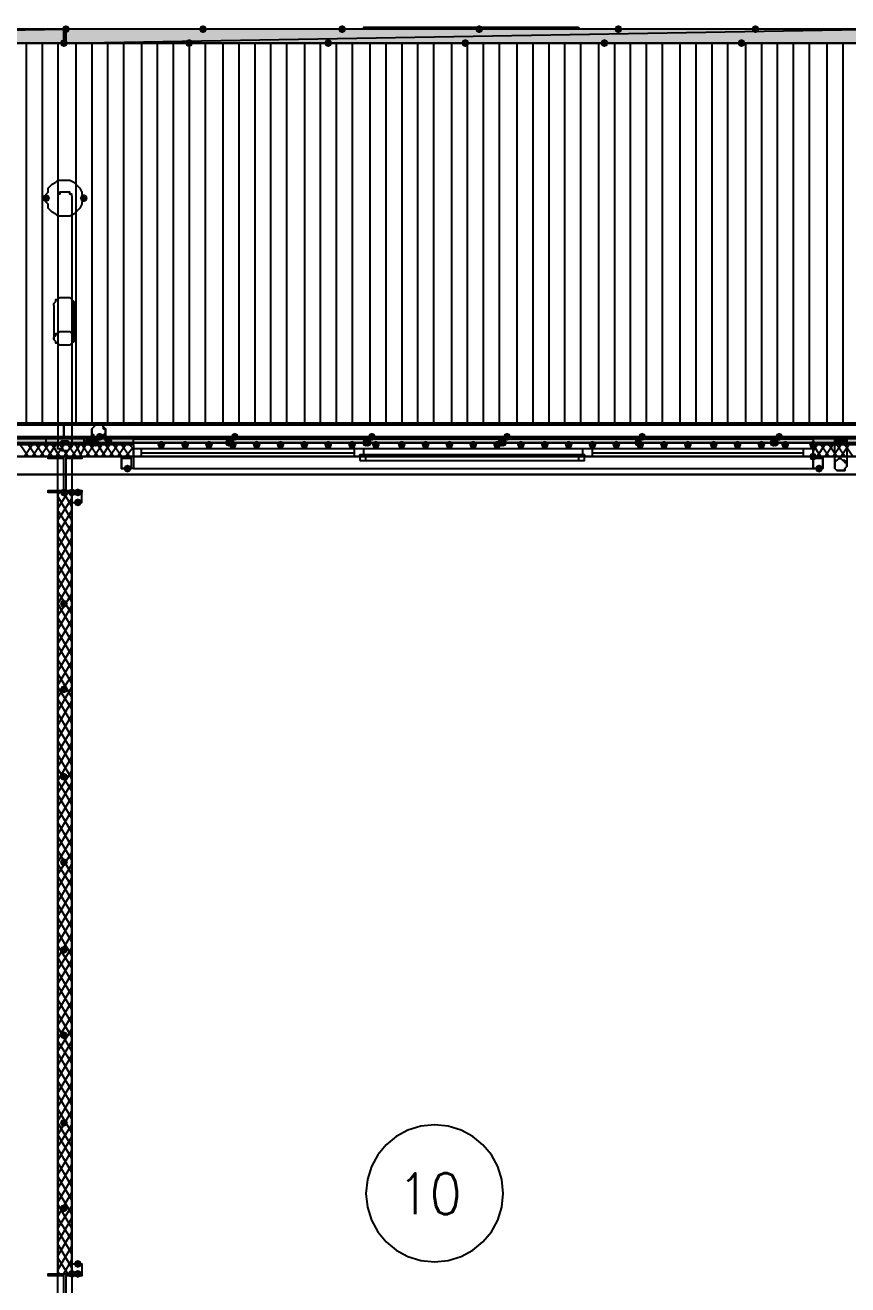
# Model space of a CAD drawing. Header units: millimetres. Extents: x 0 to 420, y 0 to 297.
# Drawn here: x 311 to 328.53, y 203.18 to 230 of the extents above; entities that cross this region are included whole.
import ezdxf

# ---------------------------------------------------------------- set-up
doc = ezdxf.new("R2010")
doc.units = ezdxf.units.MM
doc.layers.get('0').update_dxf_attribs({"linetype": 'CONTINUOUS'})
doc.styles.get("Standard").update_dxf_attribs({"font": 'STANDARD'})

msp = doc.modelspace()

# ---------------------------------------------------------------- hatches: boundary and pattern name
at = {"true_color": 0x000007}
h = msp.add_hatch(color=0, dxfattribs=at)
h.paths.add_polyline_path([(311.827333, 229.616), (294.470667, 229.616), (311.827333, 229.912333)], flags=0)
h.paths.add_polyline_path([(294.470667, 229.616), (311.827333, 229.912333), (294.470667, 229.912333)], flags=0)
at = {"true_color": 0x0000fe}
for points in [[(311.954333, 229.912333), (311.929463, 229.852537), (311.869667, 229.827667), (311.809871, 229.852537), (311.785, 229.912333), (311.809871, 229.972129), (311.869667, 229.997), (311.929462, 229.972129)], [(311.954333, 229.912333), (311.929463, 229.852537), (311.869667, 229.827667), (311.809871, 229.852537), (311.785, 229.912333), (311.809871, 229.972129), (311.869667, 229.997), (311.929462, 229.972129)], [(314.875333, 229.912333), (314.850462, 229.852537), (314.790667, 229.827667), (314.730871, 229.852537), (314.706, 229.912333), (314.730871, 229.972129), (314.790667, 229.997), (314.850462, 229.972129)], [(317.838667, 229.912333), (317.813796, 229.852537), (317.754, 229.827667), (317.694204, 229.852537), (317.669333, 229.912333), (317.694204, 229.972129), (317.754, 229.997), (317.813796, 229.972129)], [(320.759667, 229.912333), (320.734796, 229.852537), (320.675, 229.827667), (320.615204, 229.852537), (320.590333, 229.912333), (320.615204, 229.972129), (320.675, 229.997), (320.734796, 229.972129)], [(323.723, 229.912333), (323.698129, 229.852537), (323.638333, 229.827667), (323.578538, 229.852537), (323.553667, 229.912333), (323.578537, 229.972129), (323.638333, 229.997), (323.698129, 229.972129)], [(326.644, 229.912333), (326.619129, 229.852537), (326.559333, 229.827667), (326.499537, 229.852537), (326.474667, 229.912333), (326.499537, 229.972129), (326.559333, 229.997), (326.619129, 229.972129)], [(311.912, 229.616), (311.887129, 229.556204), (311.827333, 229.531333), (311.767538, 229.556204), (311.742667, 229.616), (311.767537, 229.675796), (311.827333, 229.700667), (311.887129, 229.675796)], [(314.579, 229.616), (314.554129, 229.556204), (314.494333, 229.531333), (314.434537, 229.556204), (314.409667, 229.616), (314.434537, 229.675796), (314.494333, 229.700667), (314.554129, 229.675796)], [(317.542333, 229.616), (317.517462, 229.556204), (317.457667, 229.531333), (317.397871, 229.556204), (317.373, 229.616), (317.397871, 229.675796), (317.457667, 229.700667), (317.517462, 229.675796)], [(320.463333, 229.616), (320.438463, 229.556204), (320.378667, 229.531333), (320.318871, 229.556204), (320.294, 229.616), (320.318871, 229.675796), (320.378667, 229.700667), (320.438462, 229.675796)], [(323.426667, 229.616), (323.401796, 229.556204), (323.342, 229.531333), (323.282204, 229.556204), (323.257333, 229.616), (323.282204, 229.675796), (323.342, 229.700667), (323.401796, 229.675796)], [(326.347667, 229.616), (326.322796, 229.556204), (326.263, 229.531333), (326.203204, 229.556204), (326.178333, 229.616), (326.203204, 229.675796), (326.263, 229.700667), (326.322796, 229.675796)], [(312.674, 221.234), (312.649129, 221.174204), (312.589333, 221.149333), (312.529537, 221.174204), (312.504667, 221.234), (312.529537, 221.293796), (312.589333, 221.318667), (312.649129, 221.293796)], [(315.552667, 221.234), (315.527796, 221.174204), (315.468, 221.149333), (315.408204, 221.174204), (315.383333, 221.234), (315.408204, 221.293796), (315.468, 221.318667), (315.527796, 221.293796)], [(318.473667, 221.234), (318.448796, 221.174204), (318.389, 221.149333), (318.329204, 221.174204), (318.304333, 221.234), (318.329204, 221.293796), (318.389, 221.318667), (318.448796, 221.293796)], [(321.352333, 221.234), (321.327462, 221.174204), (321.267667, 221.149333), (321.207871, 221.174204), (321.183, 221.234), (321.207871, 221.293796), (321.267667, 221.318667), (321.327462, 221.293796)], [(324.231, 221.234), (324.206129, 221.174204), (324.146333, 221.149333), (324.086537, 221.174204), (324.061667, 221.234), (324.086537, 221.293796), (324.146333, 221.318667), (324.206129, 221.293796)], [(327.152, 221.234), (327.127129, 221.174204), (327.067333, 221.149333), (327.007538, 221.174204), (326.982667, 221.234), (327.007537, 221.293796), (327.067333, 221.318667), (327.127129, 221.293796)], [(312.547, 221.107), (312.522129, 221.047204), (312.462333, 221.022333), (312.402537, 221.047204), (312.377667, 221.107), (312.402537, 221.166796), (312.462333, 221.191667), (312.522129, 221.166796)], [(312.589333, 221.107), (312.564462, 221.047204), (312.504667, 221.022333), (312.444871, 221.047204), (312.42, 221.107), (312.444871, 221.166796), (312.504667, 221.191667), (312.564462, 221.166796)], [(312.589333, 221.107), (312.564462, 221.047204), (312.504667, 221.022333), (312.444871, 221.047204), (312.42, 221.107), (312.444871, 221.166796), (312.504667, 221.191667), (312.564462, 221.166796)], [(315.425667, 221.107), (315.400796, 221.047204), (315.341, 221.022333), (315.281204, 221.047204), (315.256333, 221.107), (315.281204, 221.166796), (315.341, 221.191667), (315.400796, 221.166796)], [(315.468, 221.107), (315.443129, 221.047204), (315.383333, 221.022333), (315.323538, 221.047204), (315.298667, 221.107), (315.323537, 221.166796), (315.383333, 221.191667), (315.443129, 221.166796)], [(315.468, 221.107), (315.443129, 221.047204), (315.383333, 221.022333), (315.323538, 221.047204), (315.298667, 221.107), (315.323537, 221.166796), (315.383333, 221.191667), (315.443129, 221.166796)], [(318.346667, 221.107), (318.321796, 221.047204), (318.262, 221.022333), (318.202204, 221.047204), (318.177333, 221.107), (318.202204, 221.166796), (318.262, 221.191667), (318.321796, 221.166796)], [(318.389, 221.107), (318.364129, 221.047204), (318.304333, 221.022333), (318.244537, 221.047204), (318.219667, 221.107), (318.244537, 221.166796), (318.304333, 221.191667), (318.364129, 221.166796)], [(318.389, 221.107), (318.364129, 221.047204), (318.304333, 221.022333), (318.244537, 221.047204), (318.219667, 221.107), (318.244537, 221.166796), (318.304333, 221.191667), (318.364129, 221.166796)], [(321.225333, 221.107), (321.200462, 221.047204), (321.140667, 221.022333), (321.080871, 221.047204), (321.056, 221.107), (321.080871, 221.166796), (321.140667, 221.191667), (321.200462, 221.166796)], [(321.267667, 221.107), (321.242796, 221.047204), (321.183, 221.022333), (321.123204, 221.047204), (321.098333, 221.107), (321.123204, 221.166796), (321.183, 221.191667), (321.242796, 221.166796)], [(321.267667, 221.107), (321.242796, 221.047204), (321.183, 221.022333), (321.123204, 221.047204), (321.098333, 221.107), (321.123204, 221.166796), (321.183, 221.191667), (321.242796, 221.166796)], [(324.146333, 221.107), (324.121463, 221.047204), (324.061667, 221.022333), (324.001871, 221.047204), (323.977, 221.107), (324.001871, 221.166796), (324.061667, 221.191667), (324.121462, 221.166796)], [(324.146333, 221.107), (324.121463, 221.047204), (324.061667, 221.022333), (324.001871, 221.047204), (323.977, 221.107), (324.001871, 221.166796), (324.061667, 221.191667), (324.121462, 221.166796)], [(324.146333, 221.107), (324.121463, 221.047204), (324.061667, 221.022333), (324.001871, 221.047204), (323.977, 221.107), (324.001871, 221.166796), (324.061667, 221.191667), (324.121462, 221.166796)], [(327.025, 221.107), (327.000129, 221.047204), (326.940333, 221.022333), (326.880538, 221.047204), (326.855667, 221.107), (326.880537, 221.166796), (326.940333, 221.191667), (327.000129, 221.166796)], [(327.067333, 221.107), (327.042462, 221.047204), (326.982667, 221.022333), (326.922871, 221.047204), (326.898, 221.107), (326.922871, 221.166796), (326.982667, 221.191667), (327.042462, 221.166796)], [(327.067333, 221.107), (327.042462, 221.047204), (326.982667, 221.022333), (326.922871, 221.047204), (326.898, 221.107), (326.922871, 221.166796), (326.982667, 221.191667), (327.042462, 221.166796)]]:
    msp.add_hatch(color=0, dxfattribs=at).paths.add_polyline_path(points, flags=0)
at = {"true_color": 0x000007}
h = msp.add_hatch(color=0, dxfattribs=at)
h.paths.add_polyline_path([(329.226333, 229.616), (311.869667, 229.616), (329.226333, 229.912333)], flags=0)
h.paths.add_polyline_path([(311.869667, 229.616), (329.226333, 229.912333), (311.869667, 229.912333)], flags=0)
for points in [[(311.531, 226.314), (311.506129, 226.254204), (311.446333, 226.229333), (311.386538, 226.254204), (311.361667, 226.314), (311.386537, 226.373796), (311.446333, 226.398667), (311.506129, 226.373796)], [(312.335333, 226.314), (312.310462, 226.254204), (312.250667, 226.229333), (312.190871, 226.254204), (312.166, 226.314), (312.190871, 226.373796), (312.250667, 226.398667), (312.310462, 226.373796)], [(313.986333, 221.064667), (313.961462, 221.004871), (313.901667, 220.98), (313.841871, 221.004871), (313.817, 221.064667), (313.841871, 221.124462), (313.901667, 221.149333), (313.961462, 221.124463)], [(314.494333, 221.064667), (314.469462, 221.004871), (314.409667, 220.98), (314.349871, 221.004871), (314.325, 221.064667), (314.349871, 221.124462), (314.409667, 221.149333), (314.469462, 221.124463)], [(315.002333, 221.064667), (314.977462, 221.004871), (314.917667, 220.98), (314.857871, 221.004871), (314.833, 221.064667), (314.857871, 221.124462), (314.917667, 221.149333), (314.977462, 221.124463)], [(315.510333, 221.064667), (315.485463, 221.004871), (315.425667, 220.98), (315.365871, 221.004871), (315.341, 221.064667), (315.365871, 221.124462), (315.425667, 221.149333), (315.485462, 221.124463)], [(316.018333, 221.064667), (315.993462, 221.004871), (315.933667, 220.98), (315.873871, 221.004871), (315.849, 221.064667), (315.873871, 221.124462), (315.933667, 221.149333), (315.993462, 221.124463)], [(316.526333, 221.064667), (316.501463, 221.004871), (316.441667, 220.98), (316.381871, 221.004871), (316.357, 221.064667), (316.381871, 221.124462), (316.441667, 221.149333), (316.501462, 221.124463)], [(317.034333, 221.064667), (317.009462, 221.004871), (316.949667, 220.98), (316.889871, 221.004871), (316.865, 221.064667), (316.889871, 221.124462), (316.949667, 221.149333), (317.009462, 221.124463)], [(317.542333, 221.064667), (317.517462, 221.004871), (317.457667, 220.98), (317.397871, 221.004871), (317.373, 221.064667), (317.397871, 221.124462), (317.457667, 221.149333), (317.517462, 221.124463)], [(318.050333, 221.064667), (318.025463, 221.004871), (317.965667, 220.98), (317.905871, 221.004871), (317.881, 221.064667), (317.905871, 221.124462), (317.965667, 221.149333), (318.025462, 221.124463)], [(318.558333, 221.064667), (318.533462, 221.004871), (318.473667, 220.98), (318.413871, 221.004871), (318.389, 221.064667), (318.413871, 221.124462), (318.473667, 221.149333), (318.533462, 221.124463)], [(319.108667, 221.064667), (319.083796, 221.004871), (319.024, 220.98), (318.964204, 221.004871), (318.939333, 221.064667), (318.964204, 221.124462), (319.024, 221.149333), (319.083796, 221.124463)], [(319.616667, 221.064667), (319.591796, 221.004871), (319.532, 220.98), (319.472204, 221.004871), (319.447333, 221.064667), (319.472204, 221.124462), (319.532, 221.149333), (319.591796, 221.124463)], [(320.124667, 221.064667), (320.099796, 221.004871), (320.04, 220.98), (319.980204, 221.004871), (319.955333, 221.064667), (319.980204, 221.124462), (320.04, 221.149333), (320.099796, 221.124463)], [(320.632667, 221.064667), (320.607796, 221.004871), (320.548, 220.98), (320.488204, 221.004871), (320.463333, 221.064667), (320.488204, 221.124462), (320.548, 221.149333), (320.607796, 221.124463)], [(321.140667, 221.064667), (321.115796, 221.004871), (321.056, 220.98), (320.996204, 221.004871), (320.971333, 221.064667), (320.996204, 221.124462), (321.056, 221.149333), (321.115796, 221.124463)], [(321.648667, 221.064667), (321.623796, 221.004871), (321.564, 220.98), (321.504204, 221.004871), (321.479333, 221.064667), (321.504204, 221.124462), (321.564, 221.149333), (321.623796, 221.124463)], [(322.156667, 221.064667), (322.131796, 221.004871), (322.072, 220.98), (322.012204, 221.004871), (321.987333, 221.064667), (322.012204, 221.124462), (322.072, 221.149333), (322.131796, 221.124463)], [(322.664667, 221.064667), (322.639796, 221.004871), (322.58, 220.98), (322.520204, 221.004871), (322.495333, 221.064667), (322.520204, 221.124462), (322.58, 221.149333), (322.639796, 221.124463)], [(323.172667, 221.064667), (323.147796, 221.004871), (323.088, 220.98), (323.028204, 221.004871), (323.003333, 221.064667), (323.028204, 221.124462), (323.088, 221.149333), (323.147796, 221.124463)], [(323.680667, 221.064667), (323.655796, 221.004871), (323.596, 220.98), (323.536204, 221.004871), (323.511333, 221.064667), (323.536204, 221.124462), (323.596, 221.149333), (323.655796, 221.124463)], [(324.188667, 221.064667), (324.163796, 221.004871), (324.104, 220.98), (324.044204, 221.004871), (324.019333, 221.064667), (324.044204, 221.124462), (324.104, 221.149333), (324.163796, 221.124463)], [(324.696667, 221.064667), (324.671796, 221.004871), (324.612, 220.98), (324.552204, 221.004871), (324.527333, 221.064667), (324.552204, 221.124462), (324.612, 221.149333), (324.671796, 221.124463)], [(325.204667, 221.064667), (325.179796, 221.004871), (325.12, 220.98), (325.060204, 221.004871), (325.035333, 221.064667), (325.060204, 221.124462), (325.12, 221.149333), (325.179796, 221.124463)], [(325.755, 221.064667), (325.730129, 221.004871), (325.670333, 220.98), (325.610537, 221.004871), (325.585667, 221.064667), (325.610537, 221.124462), (325.670333, 221.149333), (325.730129, 221.124463)], [(326.263, 221.064667), (326.238129, 221.004871), (326.178333, 220.98), (326.118538, 221.004871), (326.093667, 221.064667), (326.118537, 221.124462), (326.178333, 221.149333), (326.238129, 221.124463)], [(326.771, 221.064667), (326.746129, 221.004871), (326.686333, 220.98), (326.626537, 221.004871), (326.601667, 221.064667), (326.626537, 221.124462), (326.686333, 221.149333), (326.746129, 221.124463)], [(327.279, 221.064667), (327.254129, 221.004871), (327.194333, 220.98), (327.134537, 221.004871), (327.109667, 221.064667), (327.134537, 221.124462), (327.194333, 221.149333), (327.254129, 221.124463)], [(327.871667, 221.064667), (327.846796, 221.004871), (327.787, 220.98), (327.727204, 221.004871), (327.702333, 221.064667), (327.727204, 221.124462), (327.787, 221.149333), (327.846796, 221.124463)], [(327.871667, 220.810667), (327.846796, 220.750871), (327.787, 220.726), (327.727204, 220.750871), (327.702333, 220.810667), (327.727204, 220.870462), (327.787, 220.895333), (327.846796, 220.870463)], [(313.266667, 220.556667), (313.241796, 220.496871), (313.182, 220.472), (313.122204, 220.496871), (313.097333, 220.556667), (313.122204, 220.616462), (313.182, 220.641333), (313.241796, 220.616463)], [(327.998667, 220.556667), (327.973796, 220.496871), (327.914, 220.472), (327.854204, 220.496871), (327.829333, 220.556667), (327.854204, 220.616462), (327.914, 220.641333), (327.973796, 220.616463)], [(311.912, 220.048667), (311.887129, 219.988871), (311.827333, 219.964), (311.767538, 219.988871), (311.742667, 220.048667), (311.767537, 220.108462), (311.827333, 220.133333), (311.887129, 220.108463)], [(312.081333, 220.048667), (312.056462, 219.988871), (311.996667, 219.964), (311.936871, 219.988871), (311.912, 220.048667), (311.936871, 220.108462), (311.996667, 220.133333), (312.056462, 220.108463)], [(312.208333, 220.048667), (312.183463, 219.988871), (312.123667, 219.964), (312.063871, 219.988871), (312.039, 220.048667), (312.063871, 220.108462), (312.123667, 220.133333), (312.183462, 220.108463)], [(312.208333, 219.837), (312.183463, 219.777204), (312.123667, 219.752333), (312.063871, 219.777204), (312.039, 219.837), (312.063871, 219.896796), (312.123667, 219.921667), (312.183462, 219.896796)], [(311.912, 217.678), (311.887129, 217.618204), (311.827333, 217.593333), (311.767538, 217.618204), (311.742667, 217.678), (311.767537, 217.737796), (311.827333, 217.762667), (311.887129, 217.737796)], [(311.912, 215.857667), (311.887129, 215.797871), (311.827333, 215.773), (311.767538, 215.797871), (311.742667, 215.857667), (311.767537, 215.917462), (311.827333, 215.942333), (311.887129, 215.917463)], [(311.912, 213.995), (311.887129, 213.935204), (311.827333, 213.910333), (311.767538, 213.935204), (311.742667, 213.995), (311.767537, 214.054796), (311.827333, 214.079667), (311.887129, 214.054796)], [(311.912, 212.174667), (311.887129, 212.114871), (311.827333, 212.09), (311.767538, 212.114871), (311.742667, 212.174667), (311.767537, 212.234462), (311.827333, 212.259333), (311.887129, 212.234463)], [(311.912, 210.312), (311.887129, 210.252204), (311.827333, 210.227333), (311.767538, 210.252204), (311.742667, 210.312), (311.767537, 210.371796), (311.827333, 210.396667), (311.887129, 210.371796)], [(311.912, 208.491667), (311.887129, 208.431871), (311.827333, 208.407), (311.767538, 208.431871), (311.742667, 208.491667), (311.767537, 208.551462), (311.827333, 208.576333), (311.887129, 208.551463)], [(311.912, 206.629), (311.887129, 206.569204), (311.827333, 206.544333), (311.767538, 206.569204), (311.742667, 206.629), (311.767537, 206.688796), (311.827333, 206.713667), (311.887129, 206.688796)], [(311.912, 204.808667), (311.887129, 204.748871), (311.827333, 204.724), (311.767538, 204.748871), (311.742667, 204.808667), (311.767537, 204.868462), (311.827333, 204.893333), (311.887129, 204.868463)], [(312.208333, 203.623333), (312.183463, 203.563538), (312.123667, 203.538667), (312.063871, 203.563538), (312.039, 203.623333), (312.063871, 203.683129), (312.123667, 203.708), (312.183462, 203.683129)], [(312.081333, 203.411667), (312.056462, 203.351871), (311.996667, 203.327), (311.936871, 203.351871), (311.912, 203.411667), (311.936871, 203.471462), (311.996667, 203.496333), (312.056462, 203.471463)], [(312.208333, 203.411667), (312.183463, 203.351871), (312.123667, 203.327), (312.063871, 203.351871), (312.039, 203.411667), (312.063871, 203.471462), (312.123667, 203.496333), (312.183462, 203.471463)]]:
    msp.add_hatch(color=0, dxfattribs=at).paths.add_polyline_path(points, flags=0)
h = msp.add_hatch(color=0, dxfattribs=at)
h.paths.add_polyline_path([(119.972667, 221.234), (381.973667, 221.234), (119.972667, 221.107)], flags=0)
h.paths.add_polyline_path([(381.973667, 221.234), (119.972667, 221.107), (381.973667, 221.107)], flags=0)

# ---------------------------------------------------------------- linework, layer by layer
at = {"color": 0, "true_color": 0x000007}
for points in [[(311.827333, 229.912333), (294.470667, 229.912333)], [(329.226333, 229.912333), (311.869667, 229.912333)], [(318.219667, 229.912333), (318.219667, 229.954667), (322.791667, 229.954667)], [(311.446333, 226.314), (311.446333, 226.398667), (311.488667, 226.441), (311.488667, 226.525667), (311.531, 226.568), (311.573333, 226.610333), (311.658, 226.652667), (311.700333, 226.695), (311.785, 226.695), (311.827333, 226.695), (311.912, 226.695), (311.954333, 226.695), (312.039, 226.652667), (312.081333, 226.610333), (312.123667, 226.568), (312.166, 226.525667), (312.208333, 226.441), (312.208333, 226.398667), (312.250667, 226.314)], [(311.996667, 226.356333), (311.996667, 226.398667), (311.954333, 226.398667), (311.954333, 226.441), (311.912, 226.441), (311.869667, 226.441), (311.827333, 226.441), (311.785, 226.441), (311.742667, 226.441), (311.742667, 226.398667), (311.700333, 226.398667), (311.700333, 226.356333)], [(311.700333, 226.356333), (311.700333, 221.022333)], [(311.996667, 226.356333), (311.996667, 221.022333)], [(311.615667, 224.028), (311.615667, 224.070333), (311.658, 224.112667), (311.658, 224.155), (311.700333, 224.155), (311.742667, 224.197333), (311.785, 224.197333), (311.827333, 224.197333), (311.869667, 224.197333), (311.912, 224.197333), (311.954333, 224.197333), (311.996667, 224.155), (312.039, 224.112667), (312.039, 224.070333), (312.039, 224.028)], [(311.615667, 224.028), (311.615667, 223.308333)], [(312.039, 224.028), (312.039, 223.308333)], [(119.972667, 221.107), (381.973667, 221.107), (119.972667, 221.107), (381.973667, 221.107)], [(119.972667, 221.107), (381.973667, 221.107)], [(119.972667, 221.107), (381.973667, 221.107)], [(313.309, 221.064667), (310.388, 221.064667)], [(311.065333, 220.810667), (310.896, 221.064667)], [(310.980667, 220.810667), (311.15, 221.064667)], [(311.234667, 220.810667), (311.065333, 221.064667)], [(311.15, 220.810667), (311.319333, 221.064667)], [(311.404, 220.810667), (311.234667, 221.064667)], [(311.319333, 220.810667), (311.488667, 221.064667)], [(311.573333, 220.810667), (311.404, 221.064667)], [(312.250667, 221.191667), (312.208333, 221.191667), (312.166, 221.191667), (312.123667, 221.191667), (312.081333, 221.191667), (312.039, 221.191667), (311.954333, 221.191667), (311.912, 221.191667), (311.827333, 221.191667), (311.785, 221.191667), (311.700333, 221.191667), (311.658, 221.191667), (311.573333, 221.191667), (311.531, 221.191667), (311.488667, 221.191667), (311.446333, 221.191667)], [(312.250667, 221.191667), (312.250667, 221.064667), (312.208333, 221.064667), (312.166, 221.064667), (312.123667, 221.064667), (312.081333, 221.064667), (312.039, 221.064667), (311.954333, 221.064667), (311.912, 221.064667), (311.827333, 221.064667), (311.785, 221.064667), (311.700333, 221.064667), (311.658, 221.064667), (311.573333, 221.064667), (311.531, 221.064667), (311.488667, 221.064667), (311.446333, 221.064667), (311.446333, 221.191667)], [(311.488667, 220.810667), (311.658, 221.064667)], [(311.742667, 220.810667), (311.573333, 221.064667)], [(311.658, 220.810667), (311.827333, 221.064667)], [(311.912, 220.810667), (311.742667, 221.064667)], [(311.827333, 220.810667), (311.996667, 221.064667)], [(312.081333, 220.810667), (311.912, 221.064667)], [(311.996667, 220.810667), (312.166, 221.064667)], [(312.208333, 220.810667), (312.081333, 221.064667)], [(312.166, 220.810667), (312.293, 221.064667)], [(312.377667, 220.810667), (312.208333, 221.064667)], [(312.293, 220.810667), (312.462333, 221.064667)], [(312.547, 220.810667), (312.377667, 221.064667)], [(312.462333, 220.810667), (312.631667, 221.064667)], [(312.716333, 220.810667), (312.547, 221.064667)], [(312.631667, 220.810667), (312.801, 221.064667)], [(312.885667, 220.810667), (312.716333, 221.064667)], [(312.801, 220.810667), (312.970333, 221.064667)], [(313.055, 220.810667), (312.885667, 221.064667)], [(312.970333, 220.810667), (313.139667, 221.064667)], [(313.224333, 220.810667), (313.055, 221.064667)], [(313.139667, 220.810667), (313.309, 221.022333)], [(313.309, 220.98), (313.224333, 221.064667)], [(313.309, 221.064667), (313.309, 221.191667), (327.787, 221.191667), (327.787, 221.064667)], [(313.309, 221.064667), (313.309, 220.98), (313.309, 220.810667)], [(313.309, 221.064667), (313.309, 220.98)], [(327.787, 220.937667), (327.871667, 221.064667)], [(327.956333, 220.810667), (327.787, 221.064667)], [(327.787, 221.064667), (327.787, 220.98), (327.787, 220.810667)], [(327.787, 221.064667), (327.787, 220.98)], [(330.665667, 221.064667), (327.787, 221.064667)], [(327.871667, 220.810667), (328.041, 221.064667)], [(328.125667, 220.810667), (327.956333, 221.064667)], [(328.041, 220.810667), (328.210333, 221.064667)], [(328.295, 220.810667), (328.125667, 221.064667)], [(328.210333, 220.810667), (328.379667, 221.064667)], [(328.252667, 220.641333), (328.252667, 221.191667)], [(328.464333, 220.810667), (328.295, 221.064667)], [(328.379667, 220.810667), (328.549, 221.064667)], [(328.633667, 220.810667), (328.464333, 221.064667)], [(328.506667, 221.191667), (328.506667, 220.641333)], [(310.388, 220.810667), (313.309, 220.810667)], [(311.488667, 220.768333), (311.488667, 220.810667)], [(311.658, 220.768333), (311.658, 220.810667)], [(311.827333, 220.048667), (311.827333, 220.810667)], [(311.996667, 220.768333), (311.996667, 220.810667)], [(312.208333, 220.768333), (312.208333, 220.810667)], [(313.182, 220.810667), (313.182, 220.768333)], [(313.309, 220.810667), (313.478333, 220.810667), (313.478333, 220.98), (313.309, 220.98)], [(320.548, 220.810667), (313.309, 220.810667), (313.309, 220.683667)], [(320.548, 220.810667), (313.309, 220.810667), (313.309, 220.683667)], [(313.309, 220.810667), (327.787, 220.810667)], [(318.008, 220.98), (313.478333, 220.98)], [(313.478333, 220.895333), (318.008, 220.895333)], [(313.478333, 220.810667), (318.008, 220.810667)], [(318.092667, 220.98), (318.008, 220.98), (318.008, 220.810667), (318.092667, 220.810667)], [(318.092667, 220.810667), (318.135, 220.810667), (318.135, 220.853), (318.219667, 220.853), (318.219667, 220.98), (318.092667, 220.98)], [(322.876333, 220.98), (318.219667, 220.98)], [(322.791667, 220.853), (318.262, 220.853)], [(318.262, 220.810667), (322.791667, 220.810667)], [(318.262, 220.726), (322.791667, 220.726)], [(318.262, 220.726), (322.791667, 220.726)], [(327.787, 220.683667), (327.787, 220.810667), (320.548, 220.810667)], [(327.787, 220.683667), (327.787, 220.810667), (320.548, 220.810667)], [(322.961, 220.98), (322.876333, 220.98), (322.876333, 220.853), (322.918667, 220.853), (322.918667, 220.810667), (322.961, 220.810667)], [(322.961, 220.810667), (323.088, 220.810667), (323.088, 220.98), (322.961, 220.98)], [(327.575333, 220.98), (323.088, 220.98)], [(323.088, 220.895333), (327.575333, 220.895333)], [(323.088, 220.810667), (327.575333, 220.810667)], [(327.787, 220.98), (327.575333, 220.98), (327.575333, 220.810667), (327.787, 220.810667)], [(327.787, 220.810667), (330.665667, 220.810667)], [(327.914, 220.810667), (327.914, 220.768333)], [(313.309, 220.683667), (313.309, 220.556667), (320.548, 220.556667)], [(313.309, 220.683667), (313.309, 220.556667), (320.548, 220.556667)], [(320.548, 220.556667), (327.787, 220.556667), (327.787, 220.683667)], [(320.548, 220.556667), (327.787, 220.556667), (327.787, 220.683667)], [(311.488667, 220.048667), (311.488667, 220.091)], [(311.658, 220.048667), (311.658, 220.091)], [(311.700333, 220.006333), (311.742667, 220.048667)], [(311.700333, 219.71), (311.912, 220.048667)], [(311.996667, 219.456), (311.700333, 219.964)], [(311.700333, 219.456), (311.996667, 219.921667)], [(311.996667, 219.752333), (311.827333, 220.048667)], [(311.996667, 220.048667), (311.996667, 220.091)], [(312.208333, 220.048667), (312.208333, 220.091)], [(311.700333, 219.159667), (311.996667, 219.667667)], [(311.996667, 219.202), (311.700333, 219.667667)], [(311.996667, 218.905667), (311.700333, 219.413667)], [(311.700333, 218.863333), (311.996667, 219.371333)], [(311.996667, 218.609333), (311.700333, 219.117333)], [(311.700333, 218.567), (311.996667, 219.075)], [(311.996667, 218.313), (311.700333, 218.821)], [(311.700333, 218.270667), (311.996667, 218.778667)], [(311.996667, 218.016667), (311.700333, 218.524667)], [(311.700333, 217.974333), (311.996667, 218.482333)], [(311.996667, 217.720333), (311.700333, 218.228333)], [(311.700333, 217.678), (311.996667, 218.186)], [(311.996667, 217.466333), (311.700333, 217.932)], [(311.700333, 217.424), (311.996667, 217.889667)], [(311.996667, 217.17), (311.700333, 217.678)], [(311.700333, 217.127667), (311.996667, 217.635667)], [(311.996667, 216.873667), (311.700333, 217.381667)], [(311.700333, 216.831333), (311.996667, 217.339333)], [(311.996667, 216.577333), (311.700333, 217.085333)], [(311.700333, 216.535), (311.996667, 217.043)], [(311.996667, 216.281), (311.700333, 216.789)], [(311.700333, 216.238667), (311.996667, 216.746667)], [(311.996667, 215.984667), (311.700333, 216.492667)], [(311.700333, 215.942333), (311.996667, 216.450333)], [(311.996667, 215.688333), (311.700333, 216.196333)], [(311.700333, 215.688333), (311.996667, 216.154)], [(311.700333, 215.392), (311.996667, 215.9)], [(311.996667, 215.434333), (311.700333, 215.9)], [(311.996667, 215.138), (311.700333, 215.646)], [(311.700333, 215.095667), (311.996667, 215.603667)], [(311.996667, 214.841667), (311.700333, 215.349667)], [(311.700333, 214.799333), (311.996667, 215.307333)], [(311.996667, 214.545333), (311.700333, 215.053333)], [(311.700333, 214.503), (311.996667, 215.011)], [(311.996667, 214.249), (311.700333, 214.757)], [(311.700333, 214.206667), (311.996667, 214.714667)], [(311.996667, 213.952667), (311.700333, 214.460667)], [(311.700333, 213.910333), (311.996667, 214.418333)], [(311.996667, 213.698667), (311.700333, 214.164333)], [(311.700333, 213.656333), (311.996667, 214.122)], [(311.996667, 213.402333), (311.700333, 213.910333)], [(311.700333, 213.36), (311.996667, 213.868)], [(311.996667, 213.106), (311.700333, 213.614)], [(311.700333, 213.063667), (311.996667, 213.571667)], [(311.996667, 212.809667), (311.700333, 213.317667)], [(311.700333, 212.767333), (311.996667, 213.275333)], [(311.996667, 212.513333), (311.700333, 213.021333)], [(311.700333, 212.471), (311.996667, 212.979)], [(311.996667, 212.217), (311.700333, 212.725)], [(311.700333, 212.174667), (311.996667, 212.682667)], [(311.996667, 211.920667), (311.700333, 212.428667)], [(311.700333, 211.920667), (311.996667, 212.386333)], [(311.700333, 211.624333), (311.996667, 212.132333)], [(311.996667, 211.666667), (311.700333, 212.132333)], [(311.996667, 211.370333), (311.700333, 211.878333)], [(311.700333, 211.328), (311.996667, 211.836)], [(311.996667, 211.074), (311.700333, 211.582)], [(311.700333, 211.031667), (311.996667, 211.539667)], [(311.996667, 210.777667), (311.700333, 211.285667)], [(311.700333, 210.735333), (311.996667, 211.243333)], [(311.996667, 210.481333), (311.700333, 210.989333)], [(311.700333, 210.439), (311.996667, 210.947)], [(311.996667, 210.185), (311.700333, 210.693)], [(311.700333, 210.142667), (311.996667, 210.650667)], [(311.996667, 209.931), (311.700333, 210.396667)], [(311.700333, 209.888667), (311.996667, 210.354333)], [(311.996667, 209.634667), (311.700333, 210.142667)], [(311.700333, 209.592333), (311.996667, 210.100333)], [(311.996667, 209.338333), (311.700333, 209.846333)], [(311.700333, 209.296), (311.996667, 209.804)], [(311.996667, 209.042), (311.700333, 209.55)], [(311.700333, 208.999667), (311.996667, 209.507667)], [(311.996667, 208.745667), (311.700333, 209.253667)], [(311.700333, 208.703333), (311.996667, 209.211333)], [(311.996667, 208.449333), (311.700333, 208.957333)], [(311.700333, 208.407), (311.996667, 208.915)], [(311.996667, 208.153), (311.700333, 208.661)], [(311.700333, 208.153), (311.996667, 208.618667)], [(311.700333, 207.856667), (311.996667, 208.364667)], [(311.996667, 207.899), (311.700333, 208.364667)], [(311.996667, 207.602667), (311.700333, 208.110667)], [(311.700333, 207.560333), (311.996667, 208.068333)], [(311.996667, 207.306333), (311.700333, 207.814333)], [(311.700333, 207.264), (311.996667, 207.772)], [(311.996667, 207.01), (311.700333, 207.518)], [(311.700333, 206.967667), (311.996667, 207.475667)], [(311.996667, 206.713667), (311.700333, 207.221667)], [(311.700333, 206.671333), (311.996667, 207.179333)], [(311.996667, 206.417333), (311.700333, 206.925333)], [(311.700333, 206.375), (311.996667, 206.883)], [(311.996667, 206.121), (311.700333, 206.629)], [(311.700333, 206.121), (311.996667, 206.586667)], [(321.183, 205.126167), (321.153328, 205.42051), (321.068228, 205.694662), (320.933572, 205.942749), (320.755232, 206.158899), (320.539083, 206.337238), (320.290996, 206.471894), (320.016844, 206.556995), (319.7225, 206.586667), (319.428156, 206.556995), (319.154004, 206.471894), (318.905917, 206.337238), (318.689768, 206.158899), (318.511428, 205.942749), (318.376772, 205.694662), (318.291672, 205.42051), (318.262, 205.126167)], [(311.996667, 205.867), (311.700333, 206.375)], [(311.700333, 205.824667), (311.996667, 206.332667)], [(311.996667, 205.570667), (311.700333, 206.078667)], [(311.700333, 205.528333), (311.996667, 206.036333)], [(311.996667, 205.274333), (311.700333, 205.782333)], [(311.700333, 205.232), (311.996667, 205.74)], [(311.996667, 204.978), (311.700333, 205.486)], [(311.700333, 204.935667), (311.996667, 205.443667)], [(311.996667, 204.681667), (311.700333, 205.189667)], [(311.700333, 204.639333), (311.996667, 205.147333)], [(311.996667, 204.385333), (311.700333, 204.893333)], [(318.262, 205.126167), (318.291672, 204.831823), (318.376772, 204.557671), (318.511428, 204.309584), (318.689768, 204.093434), (318.905917, 203.915095), (319.154004, 203.780439), (319.428156, 203.695339), (319.7225, 203.665667), (320.016844, 203.695339), (320.290996, 203.780439), (320.539083, 203.915095), (320.755232, 204.093434), (320.933572, 204.309584), (321.068228, 204.557671), (321.153328, 204.831823), (321.183, 205.126167)], [(311.700333, 204.385333), (311.996667, 204.851)], [(311.700333, 204.089), (311.996667, 204.597)], [(311.996667, 204.131333), (311.700333, 204.597)], [(311.996667, 203.835), (311.700333, 204.343)], [(311.700333, 203.792667), (311.996667, 204.300667)], [(311.996667, 203.538667), (311.700333, 204.046667)], [(311.700333, 203.496333), (311.996667, 204.004333)], [(311.912, 203.411667), (311.700333, 203.750333)], [(311.827333, 203.411667), (311.996667, 203.708)], [(311.488667, 203.369333), (311.488667, 203.411667)], [(311.658, 203.369333), (311.658, 203.411667)], [(311.742667, 203.411667), (311.700333, 203.454)], [(311.827333, 202.692), (311.827333, 203.411667)], [(311.996667, 203.369333), (311.996667, 203.411667)], [(312.208333, 203.369333), (312.208333, 203.411667)]]:
    msp.add_lwpolyline(points, dxfattribs=at)
for points in [[(311.827333, 229.616), (294.470667, 229.616), (311.827333, 229.912333)], [(294.470667, 229.616), (311.827333, 229.912333), (294.470667, 229.912333)], [(311.827333, 229.912333), (294.470667, 229.912333), (294.470667, 229.616), (311.827333, 229.616)], [(329.226333, 229.616), (311.869667, 229.616), (329.226333, 229.912333)], [(311.869667, 229.616), (329.226333, 229.912333), (311.869667, 229.912333)], [(364.024333, 229.912333), (364.024333, 229.616), (346.625333, 229.616), (346.625333, 229.912333), (346.625333, 229.616), (329.226333, 229.616), (329.226333, 229.912333), (311.869667, 229.912333), (311.869667, 229.616), (329.226333, 229.616), (329.226333, 229.912333), (346.625333, 229.912333)], [(322.791667, 229.954667), (322.791667, 229.912333), (318.219667, 229.912333), (318.219667, 229.954667)], [(381.973667, 229.065667), (381.973667, 229.616), (119.972667, 229.616), (119.972667, 229.065667), (119.972667, 222.080667), (119.972667, 221.488), (381.973667, 221.488), (381.973667, 222.080667)], [(311.912, 225.933), (311.827333, 225.933), (311.785, 225.933), (311.700333, 225.933), (311.658, 225.975333), (311.573333, 226.017667), (311.531, 226.06), (311.488667, 226.102333), (311.488667, 226.187), (311.446333, 226.229333), (311.446333, 226.314), (311.446333, 226.398667), (311.488667, 226.441), (311.488667, 226.525667), (311.531, 226.568), (311.573333, 226.610333), (311.658, 226.652667), (311.700333, 226.695), (311.785, 226.695), (311.827333, 226.695), (311.912, 226.695), (311.954333, 226.695), (312.039, 226.652667), (312.081333, 226.610333), (312.123667, 226.568), (312.166, 226.525667), (312.208333, 226.441), (312.208333, 226.398667), (312.250667, 226.314), (312.208333, 226.229333), (312.208333, 226.187), (312.166, 226.102333), (312.123667, 226.06), (312.081333, 226.017667), (312.039, 225.975333), (311.954333, 225.933)], [(311.869667, 223.181333), (311.827333, 223.181333), (311.785, 223.181333), (311.742667, 223.181333), (311.700333, 223.223667), (311.658, 223.223667), (311.658, 223.266), (311.615667, 223.308333), (311.615667, 223.350667), (311.658, 223.393), (311.658, 223.435333), (311.700333, 223.435333), (311.742667, 223.477667), (311.785, 223.477667), (311.827333, 223.477667), (311.869667, 223.477667), (311.912, 223.477667), (311.954333, 223.477667), (311.996667, 223.435333), (312.039, 223.393), (312.039, 223.350667), (312.039, 223.308333), (312.039, 223.266), (311.996667, 223.223667), (311.954333, 223.181333), (311.912, 223.181333)], [(311.827333, 221.191667), (294.470667, 221.191667), (294.470667, 221.530333), (311.827333, 221.530333)], [(329.226333, 221.191667), (311.827333, 221.191667), (311.827333, 221.530333), (329.226333, 221.530333)], [(312.293, 221.149333), (312.42, 221.149333), (312.42, 221.361), (312.42, 221.403333), (312.462333, 221.445667), (312.504667, 221.488), (312.547, 221.488), (312.589333, 221.488), (312.631667, 221.488), (312.674, 221.445667), (312.716333, 221.403333), (312.716333, 221.361), (312.716333, 221.149333), (312.843333, 221.149333), (312.716333, 221.149333), (312.716333, 221.361), (312.716333, 221.403333), (312.674, 221.403333), (312.674, 221.445667), (312.631667, 221.488), (312.589333, 221.488), (312.547, 221.488), (312.504667, 221.488), (312.462333, 221.445667), (312.42, 221.403333), (312.42, 221.361), (312.42, 221.149333), (312.293, 221.149333), (312.42, 221.149333), (312.42, 221.361), (312.42, 221.403333), (312.462333, 221.445667), (312.504667, 221.488), (312.547, 221.488), (312.589333, 221.488), (312.631667, 221.488), (312.674, 221.445667), (312.716333, 221.403333), (312.716333, 221.361), (312.716333, 221.149333), (312.843333, 221.149333), (312.716333, 221.149333), (312.716333, 221.361), (312.716333, 221.403333), (312.674, 221.403333), (312.674, 221.445667), (312.631667, 221.488), (312.589333, 221.488), (312.547, 221.488), (312.504667, 221.488), (312.462333, 221.445667), (312.42, 221.403333), (312.42, 221.361), (312.42, 221.149333), (312.293, 221.149333), (312.42, 221.149333), (312.42, 221.361), (312.42, 221.403333), (312.462333, 221.445667), (312.504667, 221.488), (312.547, 221.488), (312.589333, 221.488), (312.631667, 221.488), (312.674, 221.445667), (312.674, 221.403333), (312.716333, 221.403333), (312.716333, 221.361), (312.716333, 221.149333), (312.843333, 221.149333), (312.716333, 221.149333), (312.716333, 221.361), (312.716333, 221.403333), (312.674, 221.445667), (312.631667, 221.488), (312.589333, 221.488), (312.547, 221.488), (312.504667, 221.488), (312.462333, 221.445667), (312.42, 221.403333), (312.42, 221.361), (312.42, 221.149333)], [(312.716333, 221.361), (312.716333, 221.318667), (312.674, 221.276333), (312.674, 221.234), (312.631667, 221.234), (312.589333, 221.191667), (312.547, 221.191667), (312.504667, 221.234), (312.462333, 221.234), (312.462333, 221.276333), (312.42, 221.276333), (312.42, 221.318667), (312.42, 221.361), (312.42, 221.403333), (312.462333, 221.445667), (312.504667, 221.488), (312.547, 221.488), (312.589333, 221.488), (312.631667, 221.488), (312.674, 221.445667), (312.674, 221.403333), (312.716333, 221.403333)], [(312.42, 221.361), (312.42, 221.403333), (312.462333, 221.445667), (312.504667, 221.488), (312.547, 221.488), (312.589333, 221.488), (312.631667, 221.488), (312.674, 221.445667), (312.674, 221.403333), (312.716333, 221.403333), (312.716333, 221.361), (312.716333, 221.318667), (312.674, 221.276333), (312.674, 221.234), (312.631667, 221.234), (312.589333, 221.191667), (312.547, 221.191667), (312.504667, 221.234), (312.462333, 221.234), (312.462333, 221.276333), (312.42, 221.276333), (312.42, 221.318667)], [(119.972667, 221.234), (381.973667, 221.234), (119.972667, 221.107)], [(381.973667, 221.234), (119.972667, 221.107), (381.973667, 221.107)], [(119.972667, 221.234), (119.972667, 221.107), (381.973667, 221.107), (381.973667, 221.234)], [(311.869667, 220.937667), (311.827333, 220.937667), (311.785, 220.937667), (311.742667, 220.98), (311.700333, 220.98), (311.700333, 221.022333), (311.700333, 221.064667), (311.700333, 221.107), (311.742667, 221.107), (311.785, 221.149333), (311.827333, 221.149333), (311.869667, 221.149333), (311.912, 221.149333), (311.954333, 221.107), (311.996667, 221.064667), (311.996667, 221.022333), (311.954333, 220.98), (311.912, 220.937667)], [(328.252667, 221.191667), (328.295, 221.191667), (328.337333, 221.191667), (328.379667, 221.191667), (328.422, 221.191667), (328.464333, 221.191667), (328.506667, 221.191667), (328.506667, 221.149333), (328.464333, 221.149333), (328.422, 221.149333), (328.379667, 221.149333), (328.337333, 221.149333), (328.295, 221.149333), (328.252667, 221.149333)], [(393.361333, 220.810667), (259.291667, 220.810667), (259.291667, 189.780333), (242.612333, 189.780333), (242.612333, 220.810667), (108.585, 220.810667), (108.585, 104.14), (242.654667, 104.14), (242.654667, 135.128), (259.291667, 135.128), (259.291667, 104.14), (393.361333, 104.14)], [(312.208333, 220.048667), (311.488667, 220.048667), (311.488667, 220.091), (311.827333, 220.091), (311.827333, 220.768333), (311.488667, 220.768333), (311.488667, 220.810667), (312.208333, 220.810667), (312.208333, 220.768333), (311.869667, 220.768333), (311.869667, 220.091), (312.208333, 220.091)], [(313.055, 220.810667), (313.309, 220.810667), (313.309, 220.556667), (313.055, 220.556667)], [(313.055, 220.768333), (313.055, 220.556667), (313.266667, 220.556667), (313.266667, 220.768333)], [(313.309, 220.810667), (313.309, 220.98)], [(318.135, 220.726), (318.262, 220.726), (318.262, 220.853), (318.135, 220.853)], [(322.918667, 220.853), (322.791667, 220.853), (322.791667, 220.726), (322.918667, 220.726)], [(327.787, 220.810667), (327.787, 220.98)], [(327.787, 220.810667), (327.998667, 220.810667), (327.998667, 220.556667), (327.787, 220.556667)], [(327.787, 220.768333), (327.787, 220.556667), (327.998667, 220.556667), (327.998667, 220.768333)], [(328.252667, 220.641333), (328.252667, 220.599), (328.252667, 220.556667), (328.295, 220.514333), (328.337333, 220.514333), (328.379667, 220.514333), (328.422, 220.514333), (328.464333, 220.514333), (328.464333, 220.556667), (328.506667, 220.599), (328.506667, 220.641333), (328.506667, 220.683667), (328.464333, 220.683667), (328.464333, 220.726), (328.422, 220.726), (328.379667, 220.768333), (328.337333, 220.768333), (328.295, 220.726), (328.252667, 220.726), (328.252667, 220.683667), (328.252667, 220.641333), (328.252667, 220.683667), (328.252667, 220.726), (328.295, 220.726), (328.337333, 220.768333), (328.379667, 220.768333), (328.422, 220.726), (328.464333, 220.726), (328.464333, 220.683667), (328.506667, 220.683667), (328.506667, 220.641333), (328.506667, 220.599), (328.464333, 220.556667), (328.464333, 220.514333), (328.422, 220.514333), (328.379667, 220.514333), (328.337333, 220.514333), (328.295, 220.514333), (328.252667, 220.556667), (328.252667, 220.599)], [(328.506667, 220.641333), (328.506667, 220.599), (328.464333, 220.556667), (328.464333, 220.514333), (328.422, 220.514333), (328.379667, 220.514333), (328.337333, 220.514333), (328.295, 220.514333), (328.252667, 220.556667), (328.252667, 220.599), (328.252667, 220.641333), (328.252667, 220.683667), (328.252667, 220.726), (328.295, 220.726), (328.337333, 220.768333), (328.379667, 220.768333), (328.422, 220.726), (328.464333, 220.726), (328.464333, 220.683667), (328.506667, 220.683667)], [(242.612333, 220.429667), (242.612333, 189.780333), (259.291667, 189.780333), (259.291667, 220.429667), (393.022667, 220.429667), (393.022667, 104.478667), (259.291667, 104.478667), (259.291667, 135.128), (242.654667, 135.128), (242.654667, 104.478667), (108.923667, 104.478667), (108.923667, 220.429667)], [(311.996667, 203.411667), (311.996667, 220.048667), (311.700333, 220.048667), (311.700333, 203.411667)], [(312.208333, 220.048667), (311.996667, 220.048667), (311.996667, 219.837), (312.208333, 219.837), (312.208333, 220.048667), (311.996667, 220.048667), (311.996667, 219.837), (312.208333, 219.837)], [(312.208333, 203.411667), (311.996667, 203.411667), (311.996667, 203.623333), (312.208333, 203.623333), (312.208333, 203.411667), (311.996667, 203.411667), (311.996667, 203.623333), (312.208333, 203.623333)], [(312.208333, 202.692), (311.488667, 202.692), (311.488667, 202.734333), (311.827333, 202.734333), (311.827333, 203.369333), (311.488667, 203.369333), (311.488667, 203.411667), (312.208333, 203.411667), (312.208333, 203.369333), (311.869667, 203.369333), (311.869667, 202.734333), (312.208333, 202.734333)]]:
    msp.add_lwpolyline(points, close=True, dxfattribs=at)
at = {"color": 0, "true_color": 0x0000fd}
for points in [[(311.023, 229.616), (311.023, 221.488)], [(311.361667, 229.616), (311.361667, 221.488)], [(311.700333, 229.616), (311.700333, 221.488)], [(312.081333, 229.616), (312.081333, 221.488)], [(312.42, 229.616), (312.42, 221.488)], [(312.758667, 229.616), (312.758667, 221.488)], [(313.097333, 229.616), (313.097333, 221.488)], [(313.478333, 229.616), (313.478333, 221.488)], [(313.817, 229.616), (313.817, 221.488)], [(314.155667, 229.616), (314.155667, 221.488)], [(314.494333, 229.616), (314.494333, 221.488)], [(314.833, 229.616), (314.833, 221.488)], [(315.214, 229.616), (315.214, 221.488)], [(315.552667, 229.616), (315.552667, 221.488)], [(315.891333, 229.616), (315.891333, 221.488)], [(316.23, 229.616), (316.23, 221.488)], [(316.568667, 229.616), (316.568667, 221.488)], [(316.949667, 229.616), (316.949667, 221.488)], [(317.288333, 229.616), (317.288333, 221.488)], [(317.627, 229.616), (317.627, 221.488)], [(317.965667, 229.616), (317.965667, 221.488)], [(318.346667, 229.616), (318.346667, 221.488)], [(318.685333, 229.616), (318.685333, 221.488)], [(319.024, 229.616), (319.024, 221.488)], [(319.362667, 229.616), (319.362667, 221.488)], [(319.701333, 229.616), (319.701333, 221.488)], [(320.082333, 229.616), (320.082333, 221.488)], [(320.421, 229.616), (320.421, 221.488)], [(320.759667, 229.616), (320.759667, 221.488)], [(321.098333, 229.616), (321.098333, 221.488)], [(321.479333, 229.616), (321.479333, 221.488)], [(321.818, 229.616), (321.818, 221.488)], [(322.156667, 229.616), (322.156667, 221.488)], [(322.495333, 229.616), (322.495333, 221.488)], [(322.834, 229.616), (322.834, 221.488)], [(323.215, 229.616), (323.215, 221.488)], [(323.553667, 229.616), (323.553667, 221.488)], [(323.892333, 229.616), (323.892333, 221.488)], [(324.231, 229.616), (324.231, 221.488)], [(324.569667, 229.616), (324.569667, 221.488)], [(324.950667, 229.616), (324.950667, 221.488)], [(325.289333, 229.616), (325.289333, 221.488)], [(325.628, 229.616), (325.628, 221.488)], [(325.966667, 229.616), (325.966667, 221.488)], [(326.347667, 229.616), (326.347667, 221.488)], [(326.686333, 229.616), (326.686333, 221.488)], [(327.025, 229.616), (327.025, 221.488)], [(327.363667, 229.616), (327.363667, 221.488)], [(327.702333, 229.616), (327.702333, 221.488)], [(328.083333, 229.616), (328.083333, 221.488)], [(328.422, 229.616), (328.422, 221.488)]]:
    msp.add_lwpolyline(points, dxfattribs=at)
at = {"color": 0, "true_color": 0x00002b}
for points in [[(311.700333, 220.810667), (294.597667, 220.810667), (294.597667, 186.309), (311.700333, 186.309)], [(329.099333, 186.309), (329.099333, 220.810667), (311.996667, 220.810667), (311.996667, 186.309)]]:
    msp.add_lwpolyline(points, close=True, dxfattribs=at)
at = {"color": 0, "true_color": 0x0000fe}
msp.add_lwpolyline([(242.612333, 220.429667), (108.923667, 220.429667), (108.923667, 104.478667), (242.654667, 104.478667), (242.654667, 135.128), (259.291667, 135.128), (259.291667, 104.478667), (393.022667, 104.478667), (393.022667, 220.429667), (259.291667, 220.429667), (259.291667, 189.780333), (242.612333, 189.780333)], close=True, dxfattribs=at)

# ---------------------------------------------------------------- texts
at = {"color": 0, "true_color": 0x000007, "insert": (318.939326, 205.553699), "char_height": 0.872032, "width": 0.87203199, "attachment_point": 1}
msp.add_mtext('10', dxfattribs=at)

doc.saveas('drawing.dxf')
